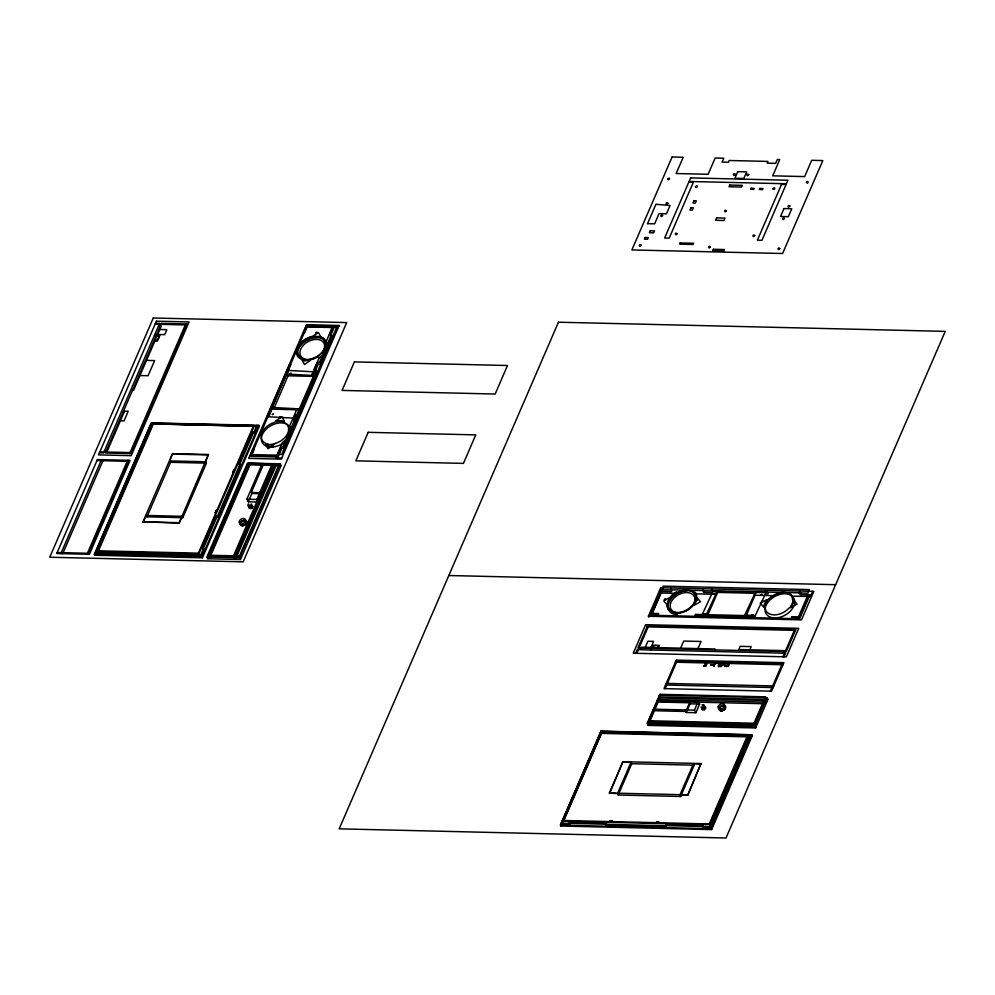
<?xml version="1.0" encoding="UTF-8"?>
<svg xmlns="http://www.w3.org/2000/svg" width="995" height="995" viewBox="0 0 995 995"><rect width="100%" height="100%" fill="white"/><g stroke="black" fill="none" stroke-linecap="round" stroke-linejoin="round"><path stroke-width="1.49" d="M251.399 508.333L251.076 507.351A2.997 2.015 -29.1 0 0 250.665 507.027L250.839 507.338A2.997 2.015 -29.1 0 1 251.262 507.661L251.399 508.333A1.903 1.281 -29.1 0 1 249.248 507.96L247.805 505.398L248.464 503.868L249.894 506.443L249.235 507.972M251.847 508.246A2.288 1.53 -29.1 0 0 251.038 507.151A2.885 1.94 -29.1 0 1 250.641 506.729L250.392 505.696L250.466 506.405A2.885 1.94 -29.1 0 0 250.927 506.778A2.288 1.53 -29.1 0 1 251.673 507.935M155.319 339.768A1.94 1.306 -29.1 0 0 155.108 340.327L155.195 340.315A2.089 1.405 -29.1 0 1 155.319 339.755L156.625 336.683A4.067 2.736 -29.1 0 1 156.762 336.372L157.135 336.086A2.898 1.94 -29.1 0 1 157.795 336.036C160.332 335.763 157.434 341.061 155.916 340.452A2.562 1.729 -29.1 0 1 155.195 340.365L133.554 390.301L132.546 390.276M710.43 827.691L709.932 826.795L749.658 734.82L601.291 731.3L561.491 823.275L562.001 824.171L569.575 824.345L569.501 822.467L606.241 823.338L606.316 825.216L666.115 826.634L666.041 824.755L702.781 825.626L702.856 827.504L710.43 827.691L750.155 735.715L749.658 734.82M60.869 553.618L101.515 459.678M62.722 553.668L103.38 459.727M156.999 336.136L161.265 326.26L160.257 326.236M129.673 453.558L185.729 324.009M86.988 554.24L127.634 460.299M88.194 554.265L128.84 460.324M95.906 553.394L95.408 552.499L151.464 422.95L258.874 425.313L259.372 426.221L202.433 557.797L94.848 555.247L94.351 554.352L151.302 422.763L151.974 423.858L95.906 553.394L201.226 555.894L204.087 549.277L202.47 548.357L216.35 516.268L217.98 517.189L216.35 516.268M94.848 555.247L151.8 423.671L259.372 426.221M97.734 550.795L152.981 423.149L253.625 425.537L254.061 426.308L198.813 553.954L98.169 551.566L97.734 550.795L198.391 553.183L198.813 553.954M98.169 551.566L153.404 423.92L152.981 423.149M182.06 516.305L179.112 523.134L142.994 521.828L172.508 453.645L208.365 454.491L205.667 461.767L206.425 463.148L182.831 517.674L146.961 516.828L146.203 515.447L182.06 516.305L182.831 517.674M143.243 522.275L146.203 515.447M146.961 516.828L170.568 462.289L169.797 460.921L172.508 453.645M179.112 523.134L208.365 454.491M215.778 512.226L215.704 512.226A2.077 1.02 -88.6 0 1 215.107 512.674L215.94 511.952A1.642 0.808 -88.6 0 0 216.213 511.33L216.189 510.348M234.248 469.764A3.371 2.264 -29.1 0 1 232.892 471.916L233.601 471.145A1.642 0.808 -88.6 0 0 233.862 470.523L233.85 469.54A2.077 1.02 -88.6 0 1 233.626 470.809L233.402 470.399M198.391 553.183L253.625 425.537M217.98 517.189L240.566 464.976L238.949 464.056L252.829 431.967L254.459 432.9L252.829 431.967M204.087 549.277L202.968 549.252L216.848 517.164M239.447 464.951L253.327 432.862M201.226 555.894L200.729 554.999L203.589 548.382M217.482 516.293L240.069 464.08L238.949 464.056M253.961 431.992L256.822 425.375L257.319 426.283L254.459 432.9M202.433 557.797L201.935 556.901L258.874 425.313M306.51 324.681L248.65 458.384L281.311 459.155L339.171 325.464L306.51 324.681L307.007 325.576L339.668 326.36L339.171 325.464M207.321 557.859L247.979 463.919L250.392 463.981L209.734 557.909L207.321 557.859L207.818 558.755L240.479 559.526L281.137 465.585L280.167 463.857L247.506 463.085L206.86 557.026L239.521 557.797L240.479 559.526M208.067 557.051L248.725 463.123L249.185 463.944L208.527 557.884L208.067 557.051L209.734 557.909M207.818 558.755L249.036 463.284L262.27 463.608L262.742 464.441L249.496 464.13L249.036 463.284M209.273 557.076L249.932 463.148L250.392 463.981M272.232 463.844L273.762 464.702L272.232 463.844L256.809 499.465L258.24 502.04L248.29 501.803L246.859 499.229L262.27 463.608M262.742 464.441L263.165 463.459L263.563 464.167L251.312 492.463L251.884 493.483L248.29 501.803M252.718 506.505L252.058 508.047L250.628 505.472L251.287 503.93L252.718 506.505A1.903 1.281 -29.1 0 0 250.566 506.007M272.692 464.677L273.115 463.695L273.513 464.404L261.262 492.699L261.834 493.719L251.884 493.483M235.852 558.543L235.355 555.869L275.155 463.906L279.272 464.006L279.744 464.839L275.615 464.74L276.038 463.757L276.51 464.603L235.852 558.543L233.999 558.494L233.502 555.832L273.289 463.869M320.564 337.006L320.365 336.646A15.883 10.671 -29.1 0 1 325.054 340.302L325.265 340.676A15.883 10.671 -29.1 0 0 311.472 337.006A15.883 10.671 -29.1 0 0 297.617 347.976L298.289 349.183A15.883 10.671 -29.1 0 1 322.081 338.623A15.883 10.671 -29.1 0 1 319.022 358.063L311.485 375.476L314.706 375.55L287.145 374.095L288.699 370.488L316.261 371.943L296.224 418.248L268.662 416.793L272.692 407.477L300.254 408.933L297.045 408.858L289.508 426.27A15.883 10.671 -29.1 0 1 282.543 442.352L275.789 457.961L281.772 458.098M273.762 464.702L274.185 463.72L274.657 464.553L233.999 558.494M235.815 556.715L239.944 556.814L239.472 555.969L279.272 464.006M239.521 557.797L280.167 463.857M647.546 223.639L655.929 204.273L670.058 205.492L666.463 213.801L659.051 213.614L654.635 223.825L647.534 223.651M648.392 616.253L660.73 587.734L813.848 591.353L801.51 619.873L648.392 616.253L648.889 617.149L661.227 588.63L660.73 587.734M663.068 587.784L661.513 591.391L671.476 591.627L672.259 589.824L704.224 590.582L703.44 592.386L712.084 592.585L712.855 590.781L766.399 592.05L765.628 593.853L768.016 593.915L768.799 592.112L800.764 592.871L799.98 594.674L809.955 594.91L799.632 618.766L651.19 615.246L660.817 593.008L676.986 593.393A15.883 10.671 -29.1 0 1 687.52 590.545M563.071 820.477L601.104 732.594L747.295 736.064L747.718 736.835L709.696 824.718L563.506 821.261L563.071 820.477L709.261 823.947L709.696 824.718M560.944 826.024L601.589 732.084L601.092 731.188L751.785 734.758L752.282 735.653L711.636 829.594L560.944 826.024L560.446 825.129L601.03 731.188L560.446 825.129L711.139 828.698L711.636 829.594M635.618 653.28L637.173 649.673L785.602 653.193L784.048 656.799M562.001 824.171L601.788 732.208L601.291 731.3M563.506 821.261L601.54 733.377L601.104 732.594M636.738 653.305L648.168 626.9M641.166 648.131L641.551 647.247L652.832 647.446A2.898 1.94 -29.1 0 1 653.006 646.862C653.466 644.897 659.2 645.034 658.056 646.986A2.562 1.729 -29.1 0 1 657.707 647.608M645.245 647.335L647.882 641.24L653.591 641.377L650.954 647.471M569.575 824.345L569.501 822.467M671.326 588.144L670.543 589.948L661.712 589.736L663.267 586.142L809.445 589.6L807.89 593.207L799.047 592.995L799.831 591.192M650.954 649.934L651.625 648.379M652.048 647.496L653.006 645.282L659.386 645.444L658.429 647.645M693.44 763.799L694.199 765.18L680.655 796.485L618.193 795.005L617.435 793.637L609.363 793.003L622.92 761.685L701.002 763.538L687.694 795.303L679.883 795.117L693.44 763.799L701.251 763.986M609.612 793.45L622.92 761.685M703.291 588.903L702.507 590.707L711.151 590.918L711.935 589.115M659.424 695.144L647.086 723.663L754.658 726.213L766.996 697.694L659.424 695.144L660.381 696.886L648.043 725.405L755.628 727.954L767.966 699.435L766.996 697.694M653.653 709.186L654.125 710.02L649.126 721.586L648.653 720.741L653.653 709.186L694.46 710.156L695.891 712.718L686.363 712.495L685.804 711.475L689.56 702.781L657.148 702.01L656.762 701.301L658.292 700.393L657.819 699.56L765.914 702.147L765.205 703.764L657.633 701.214L657.16 700.368L658.292 700.393M657.882 701.326L657.819 699.56M657.633 701.214L660.083 694.336L765.404 696.836L765.876 697.669L764.309 701.276L765.914 702.147M617.435 793.637L630.979 762.319L623.168 762.133M648.043 725.405L647.994 721.562L755.566 724.099L755.628 727.954M685.804 711.475L653.392 710.704L657.148 702.01M680.63 648.18L683.702 641.066L701.04 641.476L697.955 648.591M658.989 698.776L660.543 695.169L660.083 694.336M618.193 795.005L631.75 763.7L630.979 762.319M606.316 825.216L606.241 823.338M665.083 688.652L666.65 685.045M667.346 683.428L676.513 662.235M609.711 820.95L610.955 821.31A2.077 1.157 23.4 0 1 609.736 820.875A2.077 1.157 23.4 0 0 610.918 821.385M611.428 820.925L611.651 821.335A2.077 1.157 23.4 0 0 612.385 821.012L611.278 821.261A1.642 0.92 23.4 0 1 610.644 821.372L610.719 820.9M611.626 821.397L611.651 821.335A2.077 1.157 23.4 0 0 612.41 820.95M707.37 661.824L706.151 664.648L704.87 663.466L705.915 664.772L703.515 666.19L706.04 664.909L705.754 666.24L707.656 661.824M686.363 712.495L690.132 703.801L689.56 702.781M714.497 649.872L714.883 648.989L657.67 647.596M710.529 664.834L713.154 665.07M697.619 701.438L699.075 703.975M694.46 710.156L698.216 701.463L657.421 700.492M715.728 662.023L713.825 666.439L714.348 665.879M715.044 664.287L716.014 662.036M695.891 712.718L699.647 704.025L698.216 701.463M656.476 821.982A2.077 1.157 23.4 0 0 657.683 822.417L656.439 822.057A3.371 2.264 -29.1 0 0 658.678 822.542M658.354 822.504L658.391 822.442A2.077 1.157 23.4 0 0 659.15 822.057L658.081 822.492A1.642 0.92 23.4 0 1 657.372 822.479L657.459 822.007M728.439 662.322L726.524 666.737L728.713 662.322M728.141 666.563L729.273 664.635M765.466 590.383L764.695 592.187L767.083 592.236L767.866 590.433M739.994 650.481L740.379 649.586M666.115 826.634L666.041 824.755M749.82 649.81L751.213 646.601L740.156 646.34L738.763 649.548L784.184 650.63L783.799 651.514M687.694 795.303L701.002 763.538M702.856 827.504L702.781 825.626M709.261 823.947L747.295 736.064M783.488 653.068L784.147 651.526M753.974 723.241L763.14 702.06L763.613 702.893L754.446 724.074L753.974 723.241L648.653 720.741M764.309 701.276L763.849 700.443L765.404 696.836M782.916 656.775L784.483 653.168M785.192 651.551L794.358 630.357M812.641 591.328L810.378 596.552L792.505 596.129A15.883 10.671 -29.1 0 0 774.085 595.694L754.148 595.221L755.367 592.411L744.67 615.271L755.329 615.519L766.026 592.659L713.005 591.403L702.308 614.263L706.425 614.363L717.121 591.503L715.915 594.313L695.978 593.841A15.883 10.671 -29.1 0 0 671.861 597.945A15.883 10.671 -29.1 0 0 677.334 614.761M770.416 691.139L771.971 687.545M772.667 685.916L781.834 664.735M711.139 828.698L751.785 734.758M312.405 336.497L318.363 332.417L320.701 336.683M310.428 360.426L304.47 364.506L302.132 360.227M275.926 420.785L281.883 416.706L284.222 420.984M273.948 444.715L267.991 448.795L265.653 444.516M670.095 597.398L663.74 600.918L666.961 604.649M694.137 605.296L700.492 601.788L697.271 598.045M766.635 599.687L760.279 603.206L763.501 606.938M790.677 607.584L797.032 604.077L793.811 600.333M703.726 708.253A2.351 1.58 -29.1 0 1 702.109 709.298L703.079 708.975A2.885 1.94 -29.1 0 0 703.714 708.452L703.552 708.141A2.885 1.94 -29.1 0 1 702.905 708.664L701.96 708.975M702.209 709.286L702.296 709.286A1.878 1.269 -29.1 0 1 703.552 707.296L705.281 707.296M338.288 327.492L334.171 327.405L330.402 336.099L332.467 336.148L320.378 364.07L318.313 364.021L315.054 371.558L317.119 371.608L296.883 418.36L294.818 418.31L293.923 420.4L295.988 420.45L283.898 448.359L281.834 448.31L278.078 457.016L250.752 456.369L306.846 326.758L332.305 327.355L326.198 341.484A15.883 10.671 -29.1 0 1 326.223 349.606M155.518 323.226L159.648 323.325L103.555 452.936L99.425 452.837M155.096 324.208L185.331 324.93M159.872 329.494L166.849 329.656L164.697 334.643L157.72 334.482M154.523 335.34L156.302 335.377M157.297 335.439L159.834 335.489L157.421 341.061L154.884 341.011M146.501 360.389L154.635 360.588L148.093 375.712L139.959 375.525M122.907 412.539L123.927 412.564M120.358 420.81L124.027 420.897L128.206 411.246L124.537 411.159L107.373 450.81L106.353 450.785M151.974 423.858L257.319 426.283M153.404 423.92L254.061 426.308M104.45 451.058L106.216 451.096M99.848 451.854L103.977 451.954M105.831 452.004L130.096 452.576M172.757 454.093L208.614 454.939M169.797 460.921L205.667 461.767M263.563 464.167L273.513 464.404M274.657 464.553L276.51 464.603M96.963 460.573L101.092 460.673M102.945 460.71L127.211 461.282M170.568 462.289L206.425 463.148M281.137 465.585L248.476 464.814L247.979 463.919M232.768 471.866A2.077 1.02 -88.6 0 0 233.365 471.419L233.439 471.419M260.255 491.505L261.685 494.067M251.312 492.463L261.262 492.699M246.859 499.229L256.809 499.465M258.464 501.517L257.033 498.943M142.994 521.828L178.864 522.686M95.408 552.499L200.729 554.999M233.502 555.832L209.236 555.26L209.696 556.093L233.962 556.665M235.355 555.869L239.472 555.969M57.163 552.536L61.292 552.635M63.145 552.673L87.411 553.257M94.326 554.414L201.935 556.901M448.82 575.52L835.626 584.687M647.123 626.875L795.478 630.395M653.491 647.658L653.429 647.645A2.885 1.94 -29.1 0 1 652.956 647.621A3.022 2.027 -29.1 0 0 653.429 647.645L656.949 647.733A4.067 2.736 -29.1 0 0 657.297 647.733L657.484 647.695A3.022 2.027 -29.1 0 1 656.949 647.733M675.841 661.153L783.426 663.702M675.394 662.21L782.965 664.76M710.828 664.797L713.253 664.847M666.215 683.403L773.799 685.953M665.518 685.02L773.103 687.57M660.381 696.886L767.966 699.435M658.528 697.943L763.849 700.443M763.613 702.893L765.205 703.764M690.132 703.801L699.647 704.025M704.211 709.758L702.458 709.721L701.027 707.146L702.781 707.184L704.211 709.758A1.878 1.269 -29.1 0 0 705.592 707.781M654.125 710.02L652.994 709.995L653.392 710.704M648.454 722.395L756.038 724.945M647.546 724.497L755.118 727.046M601.589 732.084L752.282 735.653M601.54 733.377L747.718 736.835M631.75 763.7L694.199 765.18M609.363 793.003L687.446 794.856M610.569 821.248L611.353 821.385M657.309 822.355L658.006 822.367M569.998 823.362L606.751 824.233M666.538 825.651L703.278 826.522M561.491 823.275L569.078 823.45M605.818 824.32L665.605 825.738M702.358 826.609L709.932 826.795M724.683 666.364L723.862 665.046L724.696 665.046L724.348 663.416L725.566 665.369L724.733 665.381L724.932 666.289M719.721 707.88L719.771 707.967A3.159 2.127 -29.1 0 1 721.002 706.661L720.94 706.574M695.978 593.841L695.045 592.162A15.883 10.671 -29.1 0 1 696.711 597.684L696.91 598.045A15.883 10.671 -29.1 0 1 693.776 605.283L693.577 604.923A15.883 10.671 -29.1 0 1 676.675 613.094A15.883 10.671 -29.1 0 1 667.123 604.301L667.322 604.661A15.883 10.671 -29.1 0 1 670.456 597.41L670.257 597.05A15.883 10.671 -29.1 0 1 676.625 591.726L676.836 592.112A15.883 10.671 -29.1 0 0 667.309 605.296A15.883 10.671 -29.1 0 0 676.724 613.467L677.371 614.649M724.422 706.45L725.38 708.179M723.639 705.803L723.701 705.89A3.159 2.127 -29.1 0 1 725.131 708.44A3.159 2.127 -29.1 0 1 721.425 710.691L721.263 710.604M723.091 705.791L723.141 705.89A3.159 2.127 -29.1 0 0 721.425 706.413L721.363 706.313M718.266 706.313L719.223 708.03M703.527 707.246L702.097 704.684L703.851 704.721L705.617 707.768L704.51 708.117A2.997 2.015 -29.1 0 0 703.95 708.589A2.351 1.58 -29.1 0 1 702.271 709.609M703.95 708.589L703.776 708.278A2.997 2.015 -29.1 0 1 704.336 707.806L705.443 707.457A2.288 1.53 -29.1 0 0 703.788 708.477M679.883 795.117L680.655 796.485M312.268 336.808L312.057 336.447A15.883 10.671 -29.1 0 0 297.356 347.765A15.883 10.671 -29.1 0 0 302.07 359.543L302.269 359.904A15.883 10.671 -29.1 0 0 310.564 360.103L310.365 359.742A15.883 10.671 -29.1 0 0 318.089 356.384L319.022 358.063M275.155 463.906L275.615 464.74M240.069 464.08L240.566 464.976M243.564 518.482L244.521 520.211M242.282 525.397L242.332 525.484A3.159 2.127 -29.1 0 0 246.113 523.37L246.113 523.37A3.159 2.127 -29.1 0 1 242.27 525.397A3.159 2.127 -29.1 0 1 240.628 522.972L240.666 522.885M241.238 523.855L242.195 525.584M202.47 548.357L202.968 549.252M719.522 708.316L719.572 708.415A3.159 2.127 -29.1 0 0 721.425 710.691M703.614 708.166A2.288 1.53 -29.1 0 1 705.306 707.097M611.95 821.435A3.371 2.264 -29.1 0 1 609.636 821.012M793.45 600.333A15.883 10.671 -29.1 0 1 790.316 607.572M763.861 606.95A15.883 10.671 -29.1 0 1 766.996 599.699M274.085 444.404A15.883 10.671 -29.1 0 1 265.789 444.205M275.789 421.109A15.883 10.671 -29.1 0 1 284.085 421.308M250.889 507.276A2.351 1.58 -29.1 0 1 250.093 506.244L250.006 505.908A2.351 1.58 -29.1 0 0 250.715 506.977M240.628 522.972A3.159 2.127 -29.1 0 1 244.235 520.584L244.285 520.671A3.159 2.127 -29.1 0 0 240.69 523.072A3.159 2.127 -29.1 0 0 242.332 525.484M156.65 336.683A2.089 1.405 -29.1 0 1 156.924 336.123M216.114 510.348A2.077 1.02 -88.6 0 1 215.977 511.617M216.587 510.572A3.371 2.264 -29.1 0 1 215.231 512.723M695.468 186.861C697.644 189.261 697.93 183.49 695.468 186.861M720.654 664.187C719.099 671.687 726.014 658.765 720.853 666.227L720.965 663.839L718.701 666.177C719.559 657.869 716.412 672.409 720.654 664.187M772.978 188.839C775.093 191.264 775.54 185.431 772.978 188.839M267.133 445.312C269.62 446.805 268.401 442.576 267.145 445.213M279.023 417.825C281.61 419.293 280.055 415.139 279.023 417.825M761.449 601.813C763.675 603.542 762.954 599.089 761.449 601.764M792.915 602.56C795.167 604.263 794.507 599.798 792.915 602.56M272.356 414.529L273.613 414.082L272.369 414.492M290.018 373.722L291.286 373.312L290.018 373.685M295.652 415.077L296.92 414.666L295.664 415.039M313.313 374.269L314.582 373.859L313.325 374.232M705.057 614.164L706.338 613.828L705.069 614.126M713.863 593.816L715.144 593.443L713.863 593.816M751.797 615.271L753.066 614.898L751.797 615.271M760.603 594.923L761.871 594.525L760.603 594.923M664.386 599.612C666.812 600.943 665.643 596.789 664.386 599.612M695.866 600.358C698.328 601.676 696.96 597.597 695.866 600.358M303.836 360.538C306.174 362.031 305.365 357.914 303.848 360.488M315.726 333.051C318.176 334.457 317.007 330.564 315.751 332.964M641.029 245.193C638.989 248.675 638.367 243.066 641.029 245.193M667.794 178.913C669.05 181.923 670.928 175.941 667.794 178.913M662.595 215.517C660.556 219.012 659.934 213.39 662.595 215.517M667.906 203.229C665.879 206.724 665.245 201.102 667.906 203.229M677.085 233.626C675.045 237.108 674.423 231.499 677.085 233.626M710.393 246.785C708.365 250.28 707.731 244.658 710.393 246.785M726.4 210.691C724.372 214.186 723.738 208.564 726.4 210.691M735.243 174.274C733.203 177.769 732.581 172.147 735.243 174.274M748.675 174.598C746.648 178.08 746.014 172.471 748.675 174.598M754.707 235.467C752.668 238.949 752.046 233.34 754.707 235.467M784.458 218.427C782.418 221.922 781.796 216.313 784.458 218.427M779.769 248.476C777.729 251.971 777.107 246.35 779.769 248.476M789.831 206.015C787.791 209.51 787.169 203.9 789.831 206.015M806.435 182.321C807.704 185.319 809.582 179.336 806.435 182.321M745.715 616.726L707.37 616.104L717.631 592.398L755.864 593.306L745.715 616.726M153.28 318.002L49.75 557.237L243.153 561.827L346.695 322.579L153.28 318.002M156.402 321.186L98.542 454.877L131.203 455.66L189.062 321.957L156.402 321.186M97.398 459.59L56.74 553.519L89.401 554.29L130.059 460.362L97.398 459.59M161.501 323.363L105.408 452.986L130.88 453.583L186.973 323.972L161.464 323.437M253.14 448.919L250.28 455.536L275.752 456.133L276.175 455.15L251.922 454.578L254.359 448.944L253.14 448.919M289.62 364.618L267.033 416.83L268.24 416.855L290.839 364.655L289.62 364.618M306.373 325.912L303.512 332.529L304.719 332.566L307.156 326.932L331.422 327.504L331.845 326.522L306.373 325.912M288.065 375.799L273.613 409.194L300.751 409.828L315.204 376.446L288.065 375.799M280.913 446.643L277.568 454.354L281.697 454.454L336.932 326.808L332.803 326.708L329.469 334.432L331.534 334.482L319.445 362.391L317.393 362.342L314.121 369.879L316.186 369.929L295.95 416.681L293.886 416.631L292.99 418.733L295.055 418.771L282.966 446.693L280.913 446.643M354.394 361.894L342.056 390.413L495.162 394.032L507.512 365.513L354.394 361.894M368.2 432.327L355.849 460.847L463.434 463.396L475.772 434.877L368.2 432.327M558.444 322.206L339.195 828.835L726.002 838.001L945.25 331.372L558.444 322.206M672.098 156.999L631.875 249.944L782.58 253.514L822.803 160.568L811.709 160.307L804.656 176.588L772.692 175.829L779.744 159.548L777.344 159.486L775.665 163.367L767.182 163.168L767.941 161.414L729.186 160.493L728.427 162.247L722.121 162.098L723.8 158.217L715.169 158.018L708.117 174.299L676.152 173.54L683.204 157.26L672.098 156.999M645.121 237.531L644.424 239.148L647.645 239.223L648.342 237.606L645.121 237.531M650.245 230.765L649.399 232.73L653.665 232.83L654.523 230.865L650.245 230.765M688.776 182.222L664.635 238.016L669.187 238.128L693.328 182.334L688.776 182.222M690.642 177.906L689.1 181.463L786.411 183.764L787.953 180.219L690.642 177.906M690.99 207.731L689.97 210.082L692.309 210.144L693.328 207.781L690.99 207.731M694.012 200.729L692.993 203.079L695.331 203.142L696.351 200.779L694.012 200.729M680.157 242.942L679.647 244.136L693.08 244.459L693.602 243.265L680.157 242.942M729.745 185.045L729.012 186.737L741.586 187.035L742.32 185.344L729.745 185.045M716.599 217.893L715.567 220.293L723.95 220.492L724.982 218.092L716.599 217.893M737.73 171.662L734.87 178.279L743.825 178.491L746.673 171.874L737.73 171.662M713.34 249.272L712.669 250.815L723.751 251.076L724.422 249.534L713.34 249.272M751.001 188.266L750.553 189.311L753.688 189.386L754.148 188.341L751.001 188.266M759.857 188.465L759.396 189.523L762.543 189.597L762.991 188.54L759.857 188.465M781.523 184.423L757.382 240.218L761.934 240.317L786.075 184.535L781.523 184.423M783.961 208.552L780.528 216.5L788.338 216.686L791.784 208.739L783.961 208.552M645.618 624.711L633.28 653.23L786.386 656.849L798.736 628.33L645.618 624.711M660.344 592.174L650.718 614.412L658.292 614.587L658.752 613.529L652.31 613.38L661.464 592.199L660.344 592.174M647.496 625.818L637.87 648.056L786.311 651.576L795.938 629.337L647.496 625.818M695.505 614.4L695.045 615.457L754.832 616.875L755.292 615.818L695.505 614.4M676.301 660.108L663.963 688.627L771.535 691.177L783.886 662.658L676.301 660.108M689.125 701.201L690.53 703.813L689.125 701.201M792.045 616.689L791.585 617.746L799.159 617.932L808.786 595.682L807.654 595.657L798.487 616.85L792.045 616.689M671.812 596.677L670.953 597.311A15.112 10.149 -29.1 0 0 667.707 604.798L668.006 605.47A14.738 9.9 -29.1 0 0 676.874 612.584A14.738 9.9 -29.1 0 0 691.662 606.03L692.781 605.221A15.112 10.149 -29.1 0 0 695.866 598.07L695.468 597.236A14.738 9.9 -29.1 0 0 686.6 590.122A14.738 9.9 -29.1 0 0 671.812 596.677M768.911 598.978L768.053 599.612A15.112 10.149 -29.1 0 0 764.807 607.099L765.105 607.771A14.738 9.9 -29.1 0 0 773.986 614.885A14.738 9.9 -29.1 0 0 788.774 608.331L789.893 607.522A15.112 10.149 -29.1 0 0 792.978 600.371L792.58 599.537A14.738 9.9 -29.1 0 0 783.699 592.423A14.738 9.9 -29.1 0 0 768.911 598.978M312.156 358.586L310.925 359.22A15.112 10.149 -29.1 0 1 302.741 359.033L302.07 358.349A14.738 9.9 -29.1 0 1 298.724 347.827A14.738 9.9 -29.1 0 1 311.012 337.691L312.007 337.193A15.112 10.149 -29.1 0 1 320.564 337.404L321.087 337.927A14.738 9.9 -29.1 0 1 324.445 348.437A14.738 9.9 -29.1 0 1 312.156 358.586M275.453 443.372L274.234 444.006A15.112 10.149 -29.1 0 1 266.051 443.82L265.379 443.136A14.738 9.9 -29.1 0 1 262.033 432.626A14.738 9.9 -29.1 0 1 274.321 422.477L275.304 421.979A15.112 10.149 -29.1 0 1 283.861 422.191L284.396 422.713A14.738 9.9 -29.1 0 1 287.754 433.235A14.738 9.9 -29.1 0 1 275.453 443.372M755.118 725.156L647.546 722.619L648.006 723.452L755.578 726.002L755.118 725.156M246.051 521.293L246.001 521.206A3.159 2.127 -29.1 0 0 244.745 520.596L244.795 520.696A3.159 2.127 -29.1 0 1 246.051 521.293M246.25 521.579L246.2 521.479A3.159 2.127 -29.1 0 1 246.275 522.798L246.325 522.885A3.159 2.127 -29.1 0 0 246.25 521.579M721.636 710.753A3.383 2.276 -29.1 0 0 725.367 706.674A3.383 2.276 -29.1 0 0 720.044 707.146A3.383 2.276 -29.1 0 0 721.636 710.753M721.562 710.778A3.532 2.363 -29.1 0 0 725.442 706.512A3.532 2.363 -29.1 0 0 719.895 707.01A3.532 2.363 -29.1 0 0 721.562 710.778M720.604 709.049A3.532 2.363 -29.1 0 0 724.484 704.796A3.532 2.363 -29.1 0 0 718.937 705.293A3.532 2.363 -29.1 0 0 720.604 709.049M776.896 617.858A15.883 10.671 -29.1 0 0 793.948 598.48A15.883 10.671 -29.1 0 0 768.812 601.216A15.883 10.671 -29.1 0 0 776.896 617.858M680.418 612.621A13.258 8.905 -29.1 0 0 694.124 596.241A13.258 8.905 -29.1 0 0 673.018 599.089A13.258 8.905 -29.1 0 0 680.418 612.621M310.179 359.456A13.258 8.905 -29.1 0 0 323.885 343.076A13.258 8.905 -29.1 0 0 302.778 345.924A13.258 8.905 -29.1 0 0 310.179 359.456M273.177 446.966A15.883 10.671 -29.1 0 0 290.229 427.589A15.883 10.671 -29.1 0 0 265.093 430.337A15.883 10.671 -29.1 0 0 273.177 446.966M242.817 525.534A3.383 2.276 -29.1 0 0 246.399 521.392A3.383 2.276 -29.1 0 0 241.026 522.027A3.383 2.276 -29.1 0 0 242.817 525.534M242.743 525.559A3.532 2.363 -29.1 0 0 246.474 521.231A3.532 2.363 -29.1 0 0 240.877 521.89A3.532 2.363 -29.1 0 0 242.743 525.559M241.785 523.83A3.532 2.363 -29.1 0 0 245.516 519.514A3.532 2.363 -29.1 0 0 239.919 520.174A3.532 2.363 -29.1 0 0 241.785 523.83"/></g></svg>
